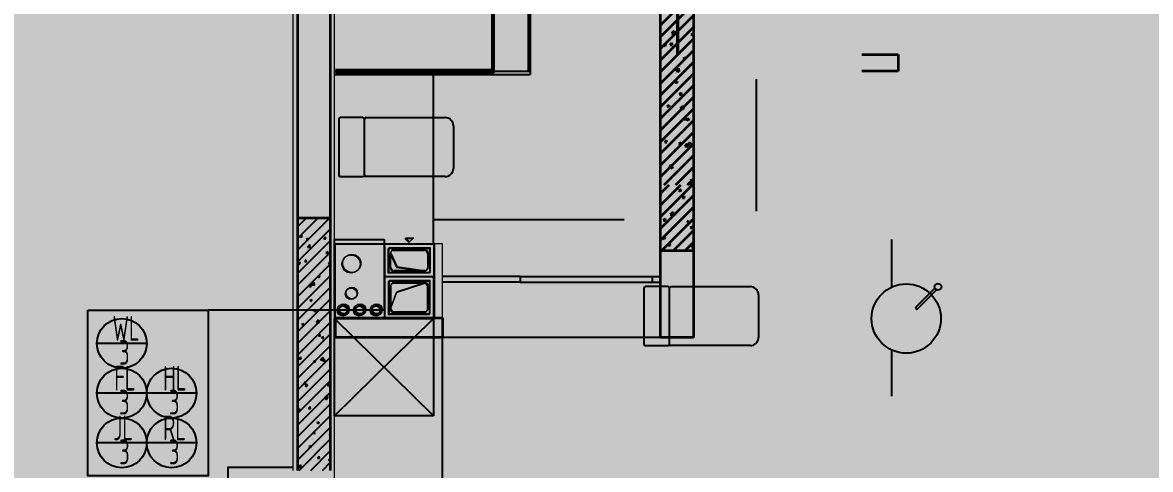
# Model space of a CAD drawing. Header units: inches. Extents: x 143994 to 247866, y 243815 to 272761.
# Drawn here: x 228672 to 235508, y 252212 to 254920 of the extents above; entities that cross this region are included whole.
import ezdxf

# ---------------------------------------------------------------- set-up
doc = ezdxf.new("R2010")
doc.units = ezdxf.units.IN
doc.header["$LTSCALE"] = 1000
doc.header["$MEASUREMENT"] = 0
doc.layers.get('DEFPOINTS').update_dxf_attribs({"color": 62})
for name, color, linetype in [('0-建筑1F', 127, 'Continuous'), ('0-建筑2F', 127, 'Continuous'), ('00污水标注', 130, 'Continuous'), ('00给水标注', 13, 'Continuous'), ('A-ARCHLINE', 1, 'Continuous'), ('A-S-face(建筑粉刷线)', 136, 'Continuous'), ('MISC 杂项', 8, 'Continuous'), ('PUB_HATCH', 8, 'Continuous'), ('WINDOW', 8, 'Continuous'), ('厨卫', 44, 'Continuous')]:
    doc.layers.add(name, color=color, linetype=linetype)
for name, color, linetype, lineweight in [('A-Flr-LVTRY', 8, 'Continuous', 9), ('A-Flr-Opng', 14, 'Continuous', 9), ('A-Wall', 254, 'Continuous', 35), ('W-保温层', 8, 'Continuous', 13)]:
    doc.layers.add(name, color=color, linetype=linetype, lineweight=lineweight)
doc.styles.add('ECADI', font='hzs.shx', dxfattribs={"width": 0.7, "bigfont": 'hztxt.shx'})

# ---------------------------------------------------------------- blocks, each defined once
blk = doc.blocks.new('144')
at = {"layer": 'A-ARCHLINE', "color": 127}
blk.add_line((646316.9, -386895.3), (646316.9, -386595.3), dxfattribs=at)
at = {"layer": 'A-Flr-Opng', "color": 127}
for p, q in [((646466.9, -386565.3), (646441.9, -386540.3)), ((646441.9, -386540.3), (646491.9, -386540.3)), ((646491.9, -386540.3), (646466.9, -386565.3)), ((646016.9, -387025.3), (646016.9, -386575.3)), ((646016.9, -386575.3), (646616.9, -386575.3)), ((646316.9, -386575.3), (646616.9, -386575.3)), ((646316.9, -386775.3), (646316.9, -386575.3)), ((646341.9, -386600.3), (646591.9, -386600.3)), ((646341.9, -386750.3), (646341.9, -386600.3)), ((646353.9, -386718.3), (646353.9, -386632.3)), ((646353.9, -386632.3), (646391.5, -386715.6)), ((646373.9, -386612.3), (646559.9, -386612.3)), ((646579.9, -386632.3), (646579.9, -386718.3)), ((646591.9, -386600.3), (646591.9, -386750.3)), ((646616.9, -386575.3), (646666.9, -386575.3)), ((646616.9, -386575.3), (646616.9, -386775.3)), ((646616.9, -386575.3), (646616.9, -387025.3)), ((646666.9, -387025.3), (646666.9, -386575.3)), ((646616.9, -386775.3), (646316.9, -386775.3)), ((646316.9, -386775.3), (646316.9, -387025.3)), ((646616.9, -386775.3), (646316.9, -386775.3)), ((646591.9, -386750.3), (646341.9, -386750.3)), ((646559.9, -386738.3), (646373.9, -386738.3)), ((646391.5, -386715.6), (646559.9, -386738.3)), ((646616.9, -387025.3), (646616.9, -386775.3)), ((646591.9, -386800.3), (646341.9, -386800.3)), ((646341.9, -386800.3), (646341.9, -387000.3)), ((646353.9, -386832.3), (646353.9, -386968.3)), ((646559.9, -386812.3), (646373.9, -386812.3)), ((646391.5, -386866.6), (646559.9, -386812.3)), ((646579.9, -386968.3), (646579.9, -386832.3)), ((646591.9, -387000.3), (646591.9, -386800.3)), ((646353.9, -386968.3), (646391.5, -386866.6)), ((646616.9, -387025.3), (646016.9, -387025.3)), ((646316.9, -387025.3), (646616.9, -387025.3)), ((646341.9, -387000.3), (646591.9, -387000.3)), ((646373.9, -386988.3), (646559.9, -386988.3))]:
    blk.add_line(p, q, dxfattribs=at)
for centre, radius in [((646116.9, -386695.3), 55), ((646116.9, -386875.3), 35), ((646066.9, -386975.3), 35), ((646066.9, -386975.3), 25), ((646166.9, -386975.3), 35), ((646166.9, -386975.3), 25), ((646266.9, -386975.3), 35), ((646266.9, -386975.3), 25)]:
    blk.add_circle(centre, radius, dxfattribs=at)
for centre, start, end in [((646373.9, -386632.3), 90, 180), ((646559.9, -386632.3), 0, 90), ((646373.9, -386718.3), 180, 270), ((646559.9, -386718.3), 270, 0), ((646373.9, -386832.3), 90, 180), ((646559.9, -386832.3), 0, 90), ((646373.9, -386968.3), 180, 270), ((646559.9, -386968.3), 270, 0)]:
    blk.add_arc(centre, 20, start, end, dxfattribs=at)
at = {"layer": 'A-S-face(建筑粉刷线)', "color": 127}
blk.add_line((645386.9, -387930.3), (645761.9, -387930.3), dxfattribs=at)
blk.add_lwpolyline([(645366.9, -388050.3), (645366.9, -387930.3), (645386.9, -387930.3)], dxfattribs=at)
at = {"layer": 'A-Wall', "color": 127}
for p, q in [((645786.9, -382210.3), (645786.9, -387950.3)), ((645986.9, -387950.3), (645986.9, -382210.3)), ((647986.9, -387145.3), (647986.9, -383850.3)), ((648186.9, -384195.3), (648186.9, -387145.3)), ((645786.9, -386420.3), (645986.9, -386420.3)), ((648186.9, -386620.3), (647986.9, -386620.3)), ((646016.9, -387145.3), (646016.9, -387025.3)), ((646016.9, -387025.3), (646666.9, -387025.3)), ((646666.9, -387025.3), (646666.9, -387145.3)), ((646666.9, -387145.3), (646016.9, -387145.3)), ((648186.9, -387145.3), (647986.9, -387145.3))]:
    blk.add_line(p, q, dxfattribs=at)
at = {"layer": 'A-Wall', "color": 127, "linetype": 'Continuous'}
for p, q in [((647986.9, -385252.6), (648186.9, -385052.6)), ((647986.9, -385323.3), (648186.9, -385123.3)), ((647986.9, -385394), (648186.9, -385194)), ((647986.9, -385464.7), (648186.9, -385264.7)), ((648098.6, -385264.5), (648098.6, -385264.5)), ((648100.8, -385265.4), (648100.8, -385265.4)), ((647986.9, -385535.4), (648186.9, -385335.4)), ((647995.1, -385343.8), (647995.1, -385343.8)), ((647997.6, -385277.3), (647997.6, -385277.3)), ((648014.7, -385299.5), (648014.7, -385299.5)), ((648026, -385278.4), (648026, -385278.4)), ((648055.8, -385301.6), (648071.4, -385285.4)), ((648055.8, -385301.6), (648073.6, -385304.4)), ((648068.2, -385305.2), (648068.2, -385305.2)), ((648073.6, -385304.6), (648071.4, -385285.6)), ((648090.5, -385289.5), (648090.5, -385289.5)), ((648096.2, -385331), (648096.2, -385331)), ((648132.7, -385282.9), (648132.7, -385282.9)), ((648173.1, -385307.5), (648186.9, -385302.2)), ((648173.1, -385307.5), (648183, -385314.2)), ((648174.9, -385309.8), (648174.9, -385309.8)), ((648177.1, -385335.4), (648177.1, -385335.4)), ((648183, -385314.4), (648186.9, -385302.8)), ((647986.9, -385606.2), (648186.9, -385406.2)), ((647992.7, -385410.4), (647992.7, -385410.4)), ((648005, -385372), (648019, -385366.6)), ((648005, -385372), (648015, -385378.7)), ((648015, -385379), (648019, -385366.9)), ((648037.9, -385368.4), (648037.9, -385368.4)), ((648046.8, -385371.3), (648056.4, -385359.9)), ((648046.8, -385371.3), (648058.8, -385372.4)), ((648058.8, -385372.6), (648056.4, -385360.1)), ((648060.5, -385355.4), (648060.5, -385355.4)), ((648093, -385384.5), (648093, -385384.5)), ((648093.7, -385397.6), (648093.7, -385397.6)), ((648164.2, -385351.8), (648164.2, -385351.8)), ((647986.9, -385676.9), (648186.9, -385476.9)), ((647990.3, -385477), (647990.3, -385477)), ((648052.3, -385474.8), (648052.3, -385474.8)), ((648091.3, -385464.2), (648091.3, -385464.2)), ((648111.6, -385430.6), (648111.6, -385430.6)), ((648124.4, -385452.5), (648138.4, -385447.2)), ((648124.4, -385452.5), (648134.4, -385459.3)), ((648134.3, -385459.5), (648138.4, -385447.4)), ((648161.6, -385424.1), (648161.6, -385424.1)), ((648168.9, -385454.7), (648168.9, -385454.7)), ((647986.9, -385747.6), (648186.9, -385547.6)), ((647987.8, -385543.6), (647987.8, -385543.6)), ((647989.4, -385509.1), (647989.4, -385509.1)), ((648054, -385486.7), (648054, -385486.7)), ((648058.9, -385509.5), (648058.9, -385509.5)), ((648074.6, -385521.8), (648084.2, -385510.3)), ((648074.6, -385521.8), (648086.5, -385522.8)), ((648082.3, -385529.6), (648097.9, -385513.3)), ((648082.3, -385529.6), (648100.1, -385532.3)), ((648086.5, -385523), (648084.2, -385510.5)), ((648088.9, -385530.8), (648088.9, -385530.8)), ((648096.2, -385513.6), (648096.2, -385513.6)), ((648100.1, -385532.5), (648097.9, -385513.5)), ((648100.2, -385518.7), (648100.2, -385518.7)), ((648109, -385502.9), (648109, -385502.9)), ((648160.8, -385491.3), (648160.8, -385491.3)), ((648184.8, -385493), (648184.8, -385493)), ((648006.3, -385588.4), (648006.3, -385588.4)), ((648014.2, -385588.4), (648014.2, -385588.4)), ((648056.4, -385581.8), (648056.4, -385581.8)), ((648059.9, -385608.7), (648059.9, -385608.7)), ((648075.7, -385597.6), (648089.7, -385592.2)), ((648075.7, -385597.6), (648085.7, -385604.3)), ((648085.7, -385604.5), (648089.7, -385592.4)), ((648086.4, -385597.4), (648086.4, -385597.4)), ((648121, -385592.9), (648121, -385592.9)), ((648132.1, -385571.8), (648132.1, -385571.8)), ((648176.6, -385588.7), (648176.6, -385588.7)), ((647986.9, -385818.3), (648186.9, -385618.3)), ((648003.8, -385660.7), (648003.8, -385660.7)), ((648079.5, -385650.7), (648079.5, -385650.7)), ((648084, -385663.9), (648084, -385663.9)), ((648102.3, -385672.2), (648111.9, -385660.7)), ((648102.3, -385672.2), (648114.3, -385673.3)), ((648114.3, -385673.5), (648111.9, -385660.9)), ((647986.9, -385889), (648186.9, -385689)), ((648017.4, -385717.5), (648017.4, -385717.5)), ((648026.9, -385729.6), (648026.9, -385729.6)), ((648027.1, -385742.6), (648041.1, -385737.2)), ((648027.1, -385742.6), (648037, -385749.3)), ((648037, -385749.5), (648041.1, -385737.5)), ((648051.7, -385728), (648051.7, -385728)), ((648081.6, -385730.5), (648081.6, -385730.5)), ((648082, -385695.1), (648082, -385695.1)), ((648108.9, -385757.5), (648124.4, -385741.3)), ((648124.2, -385722), (648124.2, -385722)), ((648126.6, -385760.4), (648124.4, -385741.4)), ((648153.2, -385713), (648153.2, -385713)), ((648168.3, -385708), (648168.3, -385708)), ((648185.4, -385715.5), (648185.4, -385715.5)), ((647986.9, -385959.7), (648186.9, -385759.7)), ((647986.9, -385809.7), (647996.2, -385798.6)), ((647986.9, -385810.1), (647998.6, -385811.2)), ((647998.6, -385811.4), (647996.2, -385798.8)), ((648042.2, -385796.8), (648042.2, -385796.8)), ((648079.1, -385797.1), (648079.1, -385797.1)), ((648099.6, -385771.9), (648099.6, -385771.9)), ((648100.6, -385791.9), (648100.6, -385791.9)), ((648108.9, -385757.5), (648126.6, -385760.3)), ((648130.1, -385822.7), (648139.7, -385811.2)), ((648142, -385823.9), (648139.7, -385811.4)), ((648146.5, -385823.1), (648160.5, -385817.8)), ((648149, -385801.3), (648149, -385801.3)), ((648150.7, -385785.3), (648150.7, -385785.3)), ((648156.4, -385830.1), (648160.5, -385818)), ((648183, -385782.1), (648183, -385782.1)), ((647986.9, -386030.4), (648186.9, -385830.4)), ((647986.9, -385884.4), (647992.4, -385882.3)), ((647988.4, -385894.6), (647992.4, -385882.5)), ((648048, -385870.7), (648048, -385870.7)), ((648059.3, -385861.9), (648059.3, -385861.9)), ((648076.7, -385863.7), (648076.7, -385863.7)), ((648098.1, -385864.2), (648098.1, -385864.2)), ((648130.1, -385822.7), (648142, -385823.7)), ((648146.5, -385823.1), (648156.4, -385829.8)), ((648173.8, -385854.2), (648173.8, -385854.2)), ((648176, -385841.9), (648176, -385841.9)), ((648180.6, -385848.7), (648180.6, -385848.7)), ((647986.9, -385893.4), (647988.4, -385894.3)), ((647986.9, -386101.1), (648186.9, -385901.1)), ((647995.4, -385949.6), (647995.4, -385949.6)), ((648003.3, -385899), (648003.3, -385899)), ((648014.4, -385960.5), (648024, -385949.1)), ((648026.3, -385961.8), (648024, -385949.3)), ((648045.4, -385943), (648045.4, -385943)), ((648045.5, -385925.8), (648045.5, -385925.8)), ((648074.3, -385930.3), (648074.3, -385930.3)), ((648110.1, -385903.5), (648110.1, -385903.5)), ((648121.2, -385933.1), (648121.2, -385933.1)), ((648152.2, -385930.4), (648152.2, -385930.4)), ((648178.1, -385915.3), (648178.1, -385915.3)), ((647986.9, -386171.8), (648186.9, -385971.8)), ((647992.8, -386021.9), (647992.8, -386021.9)), ((648014.4, -385960.5), (648026.3, -385961.6)), ((648051.1, -385981.3), (648051.1, -385981.3)), ((648068.6, -386011.9), (648068.6, -386011.9)), ((648070.3, -386005.2), (648070.3, -386005.2)), ((648071.8, -385996.8), (648071.8, -385996.8)), ((648097.8, -385968.2), (648111.8, -385962.8)), ((648097.8, -385968.2), (648107.7, -385974.9)), ((648099, -386025.2), (648099, -386025.2)), ((648107.7, -385975.1), (648111.8, -385963)), ((648135.4, -385985.4), (648151, -385969.2)), ((648135.4, -385985.4), (648153.2, -385988.2)), ((648153.2, -385988.4), (648150.9, -385969.4)), ((648157.8, -385973.1), (648167.4, -385961.6)), ((648157.8, -385973.1), (648169.8, -385974.1)), ((648169.8, -385974.4), (648167.4, -385961.8)), ((648167.7, -385961.3), (648167.7, -385961.3)), ((648175.7, -385981.8), (648175.7, -385981.8)), ((648177, -386009.7), (648177, -386009.7)), ((648009.2, -386220.3), (648186.9, -386042.6)), ((648016, -386090.8), (648016, -386090.8)), ((648069.4, -386063.4), (648069.4, -386063.4)), ((648142.3, -386074.2), (648142.3, -386074.2)), ((648173.3, -386048.4), (648173.3, -386048.4)), ((648175.4, -386095.2), (648175.4, -386095.2)), ((648031.3, -386107.4), (648031.3, -386107.4)), ((648042.1, -386111), (648051.7, -386099.5)), ((648042.1, -386111), (648054.1, -386112)), ((648049.1, -386113.2), (648063.1, -386107.8)), ((648049.1, -386113.2), (648059.1, -386119.9)), ((648054.1, -386112.3), (648051.7, -386099.7)), ((648058.7, -386115.2), (648058.7, -386115.2)), ((648059.1, -386120.1), (648063.1, -386108)), ((648067, -386130), (648067, -386130)), ((648073.5, -386134.2), (648073.5, -386134.2)), ((648079.9, -386220.3), (648186.9, -386113.3)), ((648089.7, -386153.1), (648089.7, -386153.1)), ((648138.1, -386111.9), (648138.1, -386111.9)), ((648139.7, -386146.5), (648139.7, -386146.5)), ((648170.8, -386115), (648170.8, -386115)), ((648180.3, -386138.7), (648180.3, -386138.7)), ((648185.6, -386123.5), (648186.9, -386121.9)), ((648185.6, -386123.5), (648186.9, -386123.7)), ((647986.9, -386272.5), (648039.1, -386220.3)), ((647986.9, -386343.2), (648109.9, -386220.3)), ((647986.9, -386413.9), (648180.6, -386220.3)), ((647987.4, -386222.3), (647987.4, -386222.3)), ((647991.5, -386209), (647991.5, -386209)), ((648064.5, -386196.6), (648064.5, -386196.6)), ((648098.3, -386213.5), (648098.3, -386213.5)), ((648150.6, -386220.3), (648186.9, -386184)), ((648161.9, -386213.4), (648177.5, -386197.1)), ((648161.9, -386213.4), (648179.7, -386216.1)), ((648162.9, -386215.4), (648162.9, -386215.4)), ((648167.1, -386214.5), (648167.1, -386214.5)), ((648168.4, -386181.6), (648168.4, -386181.6)), ((648168.5, -386193.7), (648182.5, -386188.3)), ((648168.5, -386193.7), (648178.5, -386200.4)), ((648179.7, -386216.3), (648177.5, -386197.3)), ((648178.5, -386200.6), (648182.5, -386188.6)), ((647986.9, -386274.6), (647987.4, -386274)), ((647986.9, -386484.6), (648186.9, -386284.6)), ((647986.9, -386286.3), (647989.7, -386286.6)), ((647989.8, -386286.8), (647987.5, -386274.3)), ((648024.2, -386255.5), (648024.2, -386255.5)), ((648031.1, -386256.7), (648031.1, -386256.7)), ((648088.9, -386273.9), (648088.9, -386273.9)), ((648094.5, -386260.2), (648094.5, -386260.2)), ((648099, -386253), (648113, -386247.6)), ((648099, -386253), (648108.9, -386259.7)), ((648109, -386259.9), (648113.1, -386247.8)), ((648121.2, -386298.1), (648130.9, -386286.6)), ((648121.2, -386298.1), (648133.2, -386299.1)), ((648130.9, -386260), (648130.9, -386260)), ((648133.3, -386299.3), (648131, -386286.8)), ((648157.4, -386240.1), (648157.4, -386240.1)), ((647986.9, -386555.3), (648186.9, -386355.3)), ((648054.3, -386350.2), (648054.3, -386350.2)), ((648086.4, -386340.5), (648086.4, -386340.5)), ((648092, -386362.2), (648092, -386362.2)), ((648104.8, -386319), (648104.8, -386319)), ((648154.9, -386312.4), (648154.9, -386312.4)), ((648170.9, -386330.2), (648170.9, -386330.2)), ((647992.7, -386620.3), (648186.9, -386426.1)), ((648005.5, -386436), (648015.2, -386424.5)), ((648005.5, -386436), (648017.5, -386437)), ((648017.6, -386437.2), (648015.2, -386424.7)), ((648027.4, -386384.5), (648027.4, -386384.5)), ((648047.6, -386400), (648063.2, -386383.8)), ((648047.6, -386400), (648065.4, -386402.7)), ((648050.3, -386398), (648064.3, -386392.6)), ((648050.3, -386398), (648060.3, -386404.7)), ((648052.2, -386397.8), (648052.2, -386397.8)), ((648060.4, -386404.9), (648064.4, -386392.8)), ((648065.5, -386402.9), (648063.3, -386383.9)), ((648084, -386407), (648084, -386407)), ((648102.3, -386391.2), (648102.3, -386391.2)), ((648134.2, -386389.1), (648134.2, -386389.1)), ((648149, -386448.5), (648158.6, -386437)), ((648161, -386449.8), (648158.7, -386437.3)), ((648178, -386381.3), (648178, -386381.3)), ((648186.7, -386393), (648186.7, -386393)), ((647999.6, -386476.7), (647999.6, -386476.7)), ((648046, -386469.6), (648046, -386469.6)), ((648049.6, -386470.1), (648049.6, -386470.1)), ((648052.2, -386463.9), (648052.2, -386463.9)), ((648063.4, -386620.3), (648186.9, -386496.8)), ((648081.6, -386473.6), (648081.6, -386473.6)), ((648125.4, -386460.2), (648125.4, -386460.2)), ((648149, -386448.5), (648160.9, -386449.6)), ((648159, -386468.4), (648159, -386468.4)), ((648162.7, -386449.6), (648162.7, -386449.6)), ((648169.7, -386478.5), (648183.7, -386473.1)), ((648169.7, -386478.5), (648179.7, -386485.2)), ((648179.7, -386485.4), (648183.8, -386473.4)), ((648184.3, -386459.5), (648184.3, -386459.5)), ((647997, -386549), (647997, -386549)), ((648001.7, -386543), (648015.7, -386537.6)), ((648001.7, -386543), (648011.6, -386549.7)), ((648011.7, -386549.9), (648015.7, -386537.9)), ((648013.3, -386566.1), (648013.3, -386566.1)), ((648072.8, -386539), (648072.8, -386539)), ((648079.1, -386540.2), (648079.1, -386540.2)), ((648093.9, -386513.5), (648093.9, -386513.5)), ((648120, -386570.6), (648120, -386570.6)), ((648134.1, -386620.3), (648186.9, -386567.5)), ((648181.8, -386526.1), (648181.8, -386526.1)), ((648020.2, -386617.9), (648020.2, -386617.9)), ((648033.3, -386586.4), (648042.9, -386574.9)), ((648033.3, -386586.4), (648045.2, -386587.5)), ((648045.3, -386587.7), (648043, -386575.1)), ((648053.7, -386603.5), (648053.7, -386603.5)), ((648055.4, -386592.9), (648055.4, -386592.9)), ((648076.7, -386606.8), (648076.7, -386606.8)), ((648081.5, -386620.3), (648089.7, -386611.7)), ((648090.8, -386620.3), (648089.8, -386611.9)), ((648129.5, -386620.3), (648135.1, -386618.2)), ((648134.5, -386620.3), (648135.1, -386618.4)), ((648146.5, -386601.3), (648146.5, -386601.3)), ((648162.2, -386597.4), (648162.2, -386597.4)), ((648170.3, -386583.5), (648170.3, -386583.5)), ((648176.7, -386599), (648186.4, -386587.5)), ((648176.7, -386599), (648186.9, -386599.9)), ((648179.4, -386592.7), (648179.4, -386592.7)), ((648186.9, -386590.2), (648186.5, -386587.7))]:
    blk.add_line(p, q, dxfattribs=at)
at = {"layer": 'MISC 杂项', "color": 127}
blk.add_line((647986.9, -387145.3), (646666.9, -387145.3), dxfattribs=at)
at = {"layer": 'PUB_HATCH', "color": 127, "linetype": 'Continuous'}
for p, q in [((645786.9, -386475.3), (645841.9, -386420.3)), ((645786.9, -386546), (645912.6, -386420.3)), ((645786.9, -386616.7), (645983.3, -386420.3)), ((645795.6, -386421.1), (645795.6, -386421.1)), ((645927.2, -386426.7), (645927.2, -386426.7)), ((645786.9, -386687.4), (645986.9, -386487.4)), ((645818.8, -386490), (645818.8, -386490)), ((645823.3, -386441.7), (645823.3, -386441.7)), ((645873.8, -386496.6), (645873.8, -386496.6)), ((645879.1, -386496.7), (645879.1, -386496.7)), ((645924.7, -386493.3), (645924.7, -386493.3)), ((645945.1, -386473.4), (645945.1, -386473.4)), ((645980.6, -386501.1), (645980.6, -386501.1)), ((645786.9, -386758.1), (645986.9, -386558.1)), ((645803, -386534.2), (645812.7, -386522.7)), ((645803, -386534.2), (645815, -386535.3)), ((645809.2, -386518.9), (645809.2, -386518.9)), ((645810.4, -386560.7), (645810.4, -386560.7)), ((645814.7, -386535.8), (645812.4, -386523.2)), ((645820.9, -386508.3), (645820.9, -386508.3)), ((645839.2, -386549.1), (645853.2, -386543.7)), ((645839.2, -386549.1), (645849.2, -386555.8)), ((645848.9, -386556.3), (645852.9, -386544.2)), ((645892.4, -386552.3), (645892.4, -386552.3)), ((645916, -386523.5), (645916, -386523.5)), ((645922.3, -386559.9), (645922.3, -386559.9)), ((645927, -386540.6), (645927, -386540.6)), ((645942.5, -386545.7), (645942.5, -386545.7)), ((645946.5, -386546.8), (645956.1, -386535.3)), ((645946.5, -386546.8), (645958.4, -386547.8)), ((645958.2, -386548.3), (645955.8, -386535.8)), ((645786.9, -386828.8), (645986.9, -386628.8)), ((645816, -386641.5), (645816, -386641.5)), ((645818.4, -386574.9), (645818.4, -386574.9)), ((645834, -386598.3), (645834, -386598.3)), ((645839.8, -386631.1), (645839.8, -386631.1)), ((645847, -386597.3), (645862.5, -386581)), ((645847, -386597.3), (645864.7, -386600)), ((645864.4, -386600.4), (645862.2, -386581.4)), ((645886.8, -386630.7), (645886.8, -386630.7)), ((645889.9, -386624.5), (645889.9, -386624.5)), ((645919.9, -386626.5), (645919.9, -386626.5)), ((645940.8, -386602.8), (645940.8, -386602.8)), ((645958.6, -386629.6), (645972.6, -386624.2)), ((645958.6, -386629.6), (645968.5, -386636.3)), ((645965.6, -386614.6), (645965.6, -386614.6)), ((645968.2, -386636.8), (645972.3, -386624.7)), ((645786.9, -386899.5), (645986.9, -386699.5)), ((645787.2, -386710), (645787.2, -386710)), ((645790.5, -386694.1), (645804.6, -386688.7)), ((645790.5, -386694.1), (645800.5, -386700.8)), ((645795.1, -386700.5), (645795.1, -386700.5)), ((645800.2, -386701.3), (645804.3, -386689.2)), ((645813.6, -386708.1), (645813.6, -386708.1)), ((645830.8, -386684.6), (645840.4, -386673.2)), ((645830.8, -386684.6), (645842.7, -386685.7)), ((645837.3, -386703.4), (645837.3, -386703.4)), ((645842.4, -386686.2), (645840.1, -386673.7)), ((645901.9, -386705), (645901.9, -386705)), ((645913, -386693.5), (645913, -386693.5)), ((645917.5, -386693.1), (645917.5, -386693.1)), ((645974.2, -386697.2), (645983.9, -386685.7)), ((645974.2, -386697.2), (645986.2, -386698.2)), ((645985.9, -386698.7), (645983.6, -386686.2)), ((645786.9, -386970.2), (645986.9, -386770.2)), ((645811.1, -386774.6), (645811.1, -386774.6)), ((645837.3, -386727.3), (645837.3, -386727.3)), ((645860.4, -386772.3), (645860.4, -386772.3)), ((645878.5, -386750), (645878.5, -386750)), ((645909.9, -386774.6), (645923.9, -386769.2)), ((645909.9, -386774.6), (645919.9, -386781.3)), ((645915, -386759.6), (645915, -386759.6)), ((645919.6, -386781.8), (645923.6, -386769.7)), ((645944, -386731.8), (645944, -386731.8)), ((645986.7, -386755.7), (645986.7, -386755.7)), ((645786.9, -387040.9), (645986.9, -386840.9)), ((645808.7, -386841.2), (645808.7, -386841.2)), ((645809.8, -386813.9), (645809.8, -386813.9)), ((645858.5, -386835.1), (645868.2, -386823.6)), ((645858.5, -386835.1), (645870.5, -386836.1)), ((645862.1, -386806.6), (645862.1, -386806.6)), ((645870.2, -386836.6), (645867.9, -386824.1)), ((645873.5, -386825.2), (645889.1, -386809)), ((645873.5, -386825.2), (645891.3, -386828)), ((645891, -386828.3), (645888.7, -386809.3)), ((645912.6, -386826.2), (645912.6, -386826.2)), ((645926.4, -386793.9), (645926.4, -386793.9)), ((645934.1, -386834.6), (645934.1, -386834.6)), ((645968.8, -386811.1), (645968.8, -386811.1)), ((645984.2, -386828), (645984.2, -386828)), ((645786.9, -387111.6), (645986.9, -386911.6)), ((645806.3, -386907.8), (645806.3, -386907.8)), ((645807.8, -386851.2), (645807.8, -386851.2)), ((645823.1, -386908.8), (645823.1, -386908.8)), ((645861.3, -386919.6), (645875.3, -386914.3)), ((645870.9, -386926.9), (645875, -386914.8)), ((645881.5, -386913.5), (645881.5, -386913.5)), ((645886.2, -386883.9), (645886.2, -386883.9)), ((645910.2, -386892.8), (645910.2, -386892.8)), ((645929.9, -386913.3), (645929.9, -386913.3)), ((645931.6, -386906.9), (645931.6, -386906.9)), ((645786.9, -387182.4), (645986.9, -386982.4)), ((645803.8, -386974.4), (645803.8, -386974.4)), ((645861.3, -386919.6), (645871.2, -386926.4)), ((645865.3, -386935.7), (645865.3, -386935.7)), ((645886.3, -386985.5), (645895.9, -386974)), ((645897.9, -386987.1), (645895.6, -386974.5)), ((645907.7, -386959.4), (645907.7, -386959.4)), ((645954.7, -386975.8), (645954.7, -386975.8)), ((645972.1, -386940.2), (645972.1, -386940.2)), ((645801.4, -387040.9), (645801.4, -387040.9)), ((645828.9, -386992.4), (645828.9, -386992.4)), ((645877.9, -387003.3), (645877.9, -387003.3)), ((645879, -386985.8), (645879, -386985.8)), ((645886.3, -386985.5), (645898.2, -386986.6)), ((645890.1, -387015), (645890.1, -387015)), ((645900, -387053.1), (645915.6, -387036.9)), ((645905.3, -387026), (645905.3, -387026)), ((645917.5, -387056.2), (645915.3, -387037.3)), ((645925.8, -387047.2), (645925.8, -387047.2)), ((645980.6, -387000.2), (645986.9, -386997.8)), ((645980.6, -387000.2), (645986.9, -387004.4)), ((645786.9, -387253.1), (645986.9, -387053.1)), ((645799, -387107.5), (645799, -387107.5)), ((645809.2, -387067.2), (645809.2, -387067.2)), ((645812.6, -387064.7), (645826.6, -387059.3)), ((645812.6, -387064.7), (645822.6, -387071.4)), ((645822.3, -387071.9), (645826.3, -387059.8)), ((645826.3, -387064.6), (645826.3, -387064.6)), ((645851.2, -387117.2), (645851.2, -387117.2)), ((645900, -387053.1), (645917.8, -387055.9)), ((645902.1, -387054.7), (645902.1, -387054.7)), ((645902.9, -387092.5), (645902.9, -387092.5)), ((645975.8, -387116.9), (645975.8, -387116.9)), ((645786.9, -387323.8), (645986.9, -387123.8)), ((645796.6, -387174.1), (645796.6, -387174.1)), ((645849.5, -387133.6), (645849.5, -387133.6)), ((645885.6, -387137.2), (645885.6, -387137.2)), ((645893.3, -387144.1), (645893.3, -387144.1)), ((645900.4, -387159.1), (645900.4, -387159.1)), ((645914, -387136), (645923.7, -387124.5)), ((645914, -387136), (645926, -387137)), ((645925.7, -387137.5), (645923.4, -387125)), ((645932, -387145.2), (645946, -387139.8)), ((645932, -387145.2), (645941.9, -387151.9)), ((645941.6, -387152.4), (645945.7, -387140.3)), ((645957.9, -387121.7), (645957.9, -387121.7)), ((645973.2, -387189.2), (645973.2, -387189.2)), ((645786.9, -387394.5), (645986.9, -387194.5)), ((645794.1, -387240.7), (645794.1, -387240.7)), ((645796.9, -387212.4), (645796.9, -387212.4)), ((645811.4, -387218.9), (645811.4, -387218.9)), ((645877.3, -387256.5), (645877.3, -387256.5)), ((645898, -387225.7), (645898, -387225.7)), ((645918.1, -387223.4), (645918.1, -387223.4)), ((645923.2, -387195.8), (645923.2, -387195.8)), ((645786.9, -387465.2), (645986.9, -387265.2)), ((645791.7, -387307.3), (645791.7, -387307.3)), ((645798.3, -387273.9), (645808, -387262.4)), ((645798.3, -387273.9), (645810.3, -387274.9)), ((645810, -387275.4), (645807.7, -387262.9)), ((645808.6, -387320.4), (645808.6, -387320.4)), ((645870.6, -387274.7), (645870.6, -387274.7)), ((645879.2, -387325.6), (645879.2, -387325.6)), ((645883.3, -387290.2), (645897.3, -387284.9)), ((645883.3, -387290.2), (645893.3, -387296.9)), ((645893, -387297.4), (645897, -387285.4)), ((645895.6, -387292.3), (645895.6, -387292.3)), ((645920.6, -387268.1), (645920.6, -387268.1)), ((645925.2, -387300.4), (645925.2, -387300.4)), ((645926.5, -387281.1), (645942.1, -387264.8)), ((645926.5, -387281.1), (645944.3, -387283.8)), ((645944, -387284.2), (645941.8, -387265.2)), ((645941.8, -387286.4), (645951.4, -387274.9)), ((645941.8, -387286.4), (645953.7, -387287.4)), ((645953.4, -387287.9), (645951.1, -387275.4)), ((645786.9, -387535.9), (645986.9, -387335.9)), ((645789.3, -387373.8), (645789.3, -387373.8)), ((645814.6, -387347.9), (645814.6, -387347.9)), ((645817.9, -387353.6), (645817.9, -387353.6)), ((645868, -387347), (645868, -387347)), ((645885, -387390.4), (645885, -387390.4)), ((645893.1, -387358.8), (645893.1, -387358.8)), ((645921.4, -387352.4), (645921.4, -387352.4)), ((645943.8, -387337), (645943.8, -387337)), ((645985.9, -387330.1), (645985.9, -387330.1)), ((645786.9, -387606.6), (645986.9, -387406.6)), ((645815.4, -387425.9), (645815.4, -387425.9)), ((645826.1, -387424.3), (645835.7, -387412.8)), ((645826.1, -387424.3), (645838, -387425.3)), ((645834.7, -387435.3), (645848.7, -387429.9)), ((645834.7, -387435.3), (645844.6, -387442)), ((645837.7, -387425.8), (645835.4, -387413.3)), ((645839.4, -387427.2), (645839.4, -387427.2)), ((645844.3, -387442.5), (645848.4, -387430.4)), ((645890.7, -387425.4), (645890.7, -387425.4)), ((645891.1, -387415.9), (645891.1, -387415.9)), ((645946.2, -387431.7), (645946.2, -387431.7)), ((645969.5, -387436.8), (645979.2, -387425.4)), ((645969.5, -387436.8), (645981.5, -387437.9)), ((645981.2, -387438.4), (645978.9, -387425.9)), ((645786.9, -387677.3), (645986.9, -387477.3)), ((645800.4, -387529.4), (645800.4, -387529.4)), ((645838.5, -387494.8), (645838.5, -387494.8)), ((645876.7, -387509.8), (645876.7, -387509.8)), ((645888.3, -387492), (645888.3, -387492)), ((645953, -387509), (645968.6, -387492.7)), ((645953, -387509), (645970.8, -387511.7)), ((645954, -387515.8), (645968, -387510.4)), ((645954, -387515.8), (645964, -387522.5)), ((645963.7, -387523), (645967.7, -387510.9)), ((645964.8, -387478.1), (645964.8, -387478.1)), ((645970.5, -387512.1), (645968.3, -387493.1)), ((645786.9, -387748), (645986.9, -387548)), ((645786.9, -387579.9), (645800, -387574.9)), ((645786.9, -387580.9), (645795.9, -387587)), ((645795.6, -387587.5), (645799.7, -387575.4)), ((645808, -387573.7), (645808, -387573.7)), ((645842.6, -387556.3), (645842.6, -387556.3)), ((645853.8, -387574.7), (645863.5, -387563.2)), ((645853.8, -387574.7), (645865.8, -387575.8)), ((645865.5, -387576.3), (645863.2, -387563.7)), ((645885.8, -387558.6), (645885.8, -387558.6)), ((645907.2, -387533.9), (645907.2, -387533.9)), ((645912.2, -387557), (645912.2, -387557)), ((645924.7, -387553.7), (645924.7, -387553.7)), ((645949.4, -387560.8), (645949.4, -387560.8)), ((645962.3, -387550.4), (645962.3, -387550.4)), ((645786.9, -387818.8), (645986.9, -387618.8)), ((645859.6, -387635.9), (645859.6, -387635.9)), ((645867.4, -387635.6), (645867.4, -387635.6)), ((645883.4, -387625.2), (645883.4, -387625.2)), ((645884.4, -387643.7), (645884.4, -387643.7)), ((645905.4, -387660.8), (645919.4, -387655.4)), ((645905.4, -387660.8), (645915.3, -387667.5)), ((645909.7, -387629.3), (645909.7, -387629.3)), ((645915, -387668), (645919.1, -387655.9)), ((645974.2, -387640.1), (645974.2, -387640.1)), ((645985.4, -387619.3), (645985.4, -387619.3)), ((645986.1, -387611.1), (645986.1, -387611.1)), ((645786.9, -387889.5), (645986.9, -387689.5)), ((645807, -387714.8), (645807, -387714.8)), ((645857.1, -387708.2), (645857.1, -387708.2)), ((645881, -387691.7), (645881, -387691.7)), ((645881.6, -387725.2), (645891.2, -387713.7)), ((645881.6, -387725.2), (645893.5, -387726.2)), ((645893.2, -387726.7), (645890.9, -387714.2)), ((645932.8, -387698.2), (645932.8, -387698.2)), ((645979.5, -387736.9), (645986.9, -387729.2)), ((645983.7, -387677.7), (645983.7, -387677.7)), ((645796.8, -387950.3), (645986.9, -387760.2)), ((645804.5, -387787.1), (645804.5, -387787.1)), ((645828.5, -387737.8), (645828.5, -387737.8)), ((645856.7, -387805.8), (645870.7, -387800.5)), ((645866.4, -387813.1), (645870.4, -387801)), ((645870.6, -387764.7), (645870.6, -387764.7)), ((645876.1, -387763), (645876.1, -387763)), ((645878.5, -387758.3), (645878.5, -387758.3)), ((645880.2, -387777.1), (645880.2, -387777.1)), ((645935.2, -387742.3), (645935.2, -387742.3)), ((645977.4, -387769.2), (645977.4, -387769.2)), ((645979.5, -387736.9), (645986.9, -387738.1)), ((645981.2, -387744.2), (645981.2, -387744.2)), ((645788.7, -387839.5), (645788.7, -387839.5)), ((645807.4, -387827), (645807.4, -387827)), ((645827.6, -387856), (645827.6, -387856)), ((645856.7, -387805.8), (645866.7, -387812.6)), ((645867.5, -387950.3), (645986.9, -387830.9)), ((645876.1, -387824.9), (645876.1, -387824.9)), ((645895.4, -387844), (645895.4, -387844)), ((645909.3, -387875.6), (645919, -387864.1)), ((645921, -387877.2), (645918.7, -387864.6)), ((645924.1, -387806.9), (645924.1, -387806.9)), ((645953.9, -387839.4), (645953.9, -387839.4)), ((645978.8, -387810.8), (645978.8, -387810.8)), ((645792.6, -387931.7), (645808.2, -387915.5)), ((645792.6, -387931.7), (645810.4, -387934.5)), ((645810.1, -387934.9), (645807.9, -387915.9)), ((645873.7, -387891.5), (645873.7, -387891.5)), ((645883.8, -387897), (645883.8, -387897)), ((645901.3, -387918.2), (645901.3, -387918.2)), ((645909.3, -387875.6), (645921.3, -387876.7)), ((645938.2, -387950.3), (645986.9, -387901.6)), ((645951.4, -387911.7), (645951.4, -387911.7)), ((645976.1, -387886.4), (645986.9, -387882.2)), ((645976.1, -387886.4), (645986, -387893.1)), ((645976.4, -387877.4), (645976.4, -387877.4)), ((645985.7, -387893.6), (645986.9, -387890.1)), ((645973.9, -387944), (645973.9, -387944))]:
    blk.add_line(p, q, dxfattribs=at)
at = {"layer": 'W-保温层', "color": 127}
for p, q in [((645761.9, -387950.3), (645761.9, -376410.3)), ((646011.9, -390150.3), (646011.9, -382210.3))]:
    blk.add_line(p, q, dxfattribs=at)
at = {"layer": 'WINDOW', "color": 127, "ltscale": 20}
for p, q in [((647136.9, -386775.2), (646666.9, -386775.2)), ((647136.9, -386775.2), (647136.9, -386810.2)), ((647136.9, -386775.3), (647986.9, -386775.3)), ((647936.9, -386775.3), (647936.9, -386810.2)), ((647136.9, -386810.2), (646666.9, -386810.2)), ((647136.9, -386810.2), (647986.9, -386810.2))]:
    blk.add_line(p, q, dxfattribs=at)
at = {"layer": '厨卫', "color": 127}
for p, q in [((646966.9, -385521.3), (646966.9, -384325.3)), ((646976.9, -384325.3), (646976.9, -385521.3)), ((646016.9, -385521.3), (646976.9, -385521.3)), ((646016.9, -385541.3), (646976.9, -385541.3)), ((646976.9, -385521.3), (646966.9, -385521.3)), ((646976.9, -385521.3), (646976.9, -385541.3)), ((646036.9, -385822.3), (646036.9, -386160.3)), ((646182.9, -385812.3), (646046.9, -385812.3)), ((646192.9, -386160.3), (646192.9, -385822.3)), ((646192.9, -386160.3), (646192.9, -385822.3)), ((646202.9, -385812.3), (646681.9, -385812.3)), ((646731.9, -385862.3), (646731.9, -386120.3)), ((646046.9, -386170.3), (646182.9, -386170.3)), ((646681.9, -386170.3), (646202.9, -386170.3)), ((646666.9, -390150.3), (646666.9, -387145.3))]:
    blk.add_line(p, q, dxfattribs=at)
for centre, radius, start, end in [((646046.9, -385822.3), 10, 90, 180), ((646182.9, -385822.3), 10, 360, 90), ((646202.9, -385822.3), 10, 90, 180), ((646681.9, -385862.3), 50, 360, 90), ((646046.9, -386160.3), 10, 180, 270), ((646182.9, -386160.3), 10, 270, 360), ((646202.9, -386160.3), 10, 180, 270), ((646681.9, -386120.3), 50, 270, 360)]:
    blk.add_arc(centre, radius, start, end, dxfattribs=at)
blk = doc.blocks.new('1442323')
at = {"layer": 'A-Flr-LVTRY', "color": 127}
blk.add_line((688361.9, -386989.3), (688361.9, -386669.3), dxfattribs=at)
at = {"layer": 'A-Flr-Opng', "color": 127}
for p, q in [((688511.9, -386659.3), (688486.9, -386634.3)), ((688486.9, -386634.3), (688536.9, -386634.3)), ((688536.9, -386634.3), (688511.9, -386659.3)), ((688061.9, -387119.3), (688061.9, -386669.3)), ((688061.9, -386669.3), (688361.9, -386669.3)), ((688361.9, -386669.3), (688361.9, -387119.3)), ((688361.9, -386669.3), (688661.9, -386669.3)), ((688361.9, -386869.3), (688361.9, -386669.3)), ((688386.9, -386694.3), (688636.9, -386694.3)), ((688386.9, -386844.3), (688386.9, -386694.3)), ((688418.9, -386706.3), (688604.9, -386706.3)), ((688636.9, -386694.3), (688636.9, -386844.3)), ((688661.9, -386669.3), (688661.9, -386869.3)), ((688398.9, -386812.3), (688398.9, -386726.3)), ((688398.9, -386726.3), (688436.5, -386809.6)), ((688624.9, -386726.3), (688624.9, -386812.3)), ((688636.9, -386844.3), (688386.9, -386844.3)), ((688604.9, -386832.3), (688418.9, -386832.3)), ((688436.5, -386809.6), (688604.9, -386832.3)), ((688661.9, -386869.3), (688361.9, -386869.3)), ((688361.9, -386869.3), (688361.9, -387119.3)), ((688661.9, -386869.3), (688361.9, -386869.3)), ((688636.9, -386894.3), (688386.9, -386894.3)), ((688386.9, -386894.3), (688386.9, -387094.3)), ((688604.9, -386906.3), (688418.9, -386906.3)), ((688436.5, -386960.7), (688604.9, -386906.3)), ((688636.9, -387094.3), (688636.9, -386894.3)), ((688661.9, -387119.3), (688661.9, -386869.3)), ((688398.9, -386926.3), (688398.9, -387062.3)), ((688398.9, -387062.3), (688436.5, -386960.7)), ((688624.9, -387062.3), (688624.9, -386926.3)), ((688661.9, -387119.3), (688061.9, -387119.3)), ((688361.9, -387119.3), (688061.9, -387119.3)), ((688361.9, -387119.3), (688661.9, -387119.3)), ((688386.9, -387094.3), (688636.9, -387094.3)), ((688418.9, -387082.3), (688604.9, -387082.3))]:
    blk.add_line(p, q, dxfattribs=at)
for centre, radius in [((688161.9, -386789.3), 55), ((688161.9, -386969.3), 35), ((688111.9, -387069.3), 35), ((688111.9, -387069.3), 25), ((688211.9, -387069.3), 35), ((688211.9, -387069.3), 25), ((688311.9, -387069.3), 35), ((688311.9, -387069.3), 25)]:
    blk.add_circle(centre, radius, dxfattribs=at)
for centre, start, end in [((688418.9, -386726.3), 90, 180), ((688604.9, -386726.3), 0, 90), ((688418.9, -386812.3), 180, 270), ((688604.9, -386812.3), 270, 0), ((688418.9, -386926.3), 90, 180), ((688604.9, -386926.3), 0, 90), ((688418.9, -387062.3), 180, 270), ((688604.9, -387062.3), 270, 0)]:
    blk.add_arc(centre, 20, start, end, dxfattribs=at)
at = {"layer": 'A-S-face(建筑粉刷线)', "color": 127}
blk.add_line((687436.9, -388019.3), (687811.9, -388019.3), dxfattribs=at)
blk.add_lwpolyline([(687416.9, -388139.3), (687416.9, -388019.3), (687436.9, -388019.3)], dxfattribs=at)
at = {"layer": 'A-Wall', "color": 127}
for p, q in [((687836.9, -384249.3), (687836.9, -388039.3)), ((688036.9, -388039.3), (688036.9, -384249.3)), ((691256.9, -385519.3), (691476.9, -385519.3)), ((691476.9, -385519.3), (691476.9, -385619.3)), ((691476.9, -385619.3), (691256.9, -385619.3)), ((687836.9, -386509.3), (688036.9, -386509.3))]:
    blk.add_line(p, q, dxfattribs=at)
at = {"layer": 'MISC 杂项', "color": 127}
blk.add_line((690616.9, -385669.3), (690616.9, -386469.3), dxfattribs=at)
at = {"layer": 'PUB_HATCH', "color": 127, "linetype": 'Continuous'}
for p, q in [((687836.9, -386564.3), (687891.9, -386509.3)), ((687836.9, -386635), (687962.6, -386509.3)), ((687836.9, -386705.7), (688033.3, -386509.3)), ((687845.6, -386510.1), (687845.6, -386510.1)), ((687873.3, -386530.8), (687873.3, -386530.8)), ((687977.2, -386515.8), (687977.2, -386515.8)), ((687995.1, -386562.4), (687995.1, -386562.4)), ((687836.9, -386776.4), (688036.9, -386576.4)), ((687853, -386623.2), (687862.7, -386611.7)), ((687853, -386623.2), (687865, -386624.3)), ((687859.2, -386608), (687859.2, -386608)), ((687864.7, -386624.8), (687862.4, -386612.3)), ((687868.8, -386579), (687868.8, -386579)), ((687870.9, -386597.3), (687870.9, -386597.3)), ((687889.2, -386638.1), (687903.2, -386632.7)), ((687889.2, -386638.1), (687899.2, -386644.8)), ((687898.9, -386645.3), (687902.9, -386633.2)), ((687923.8, -386585.6), (687923.8, -386585.6)), ((687929.1, -386585.8), (687929.1, -386585.8)), ((687942.4, -386641.3), (687942.4, -386641.3)), ((687966, -386612.5), (687966, -386612.5)), ((687974.7, -386582.4), (687974.7, -386582.4)), ((687977, -386629.7), (687977, -386629.7)), ((687992.5, -386634.7), (687992.5, -386634.7)), ((687996.5, -386635.8), (688006.1, -386624.3)), ((687996.5, -386635.8), (688008.4, -386636.8)), ((688008.2, -386637.3), (688005.8, -386624.8)), ((688030.6, -386590.1), (688030.6, -386590.1)), ((687836.9, -386847.1), (688036.9, -386647.1)), ((687860.4, -386649.7), (687860.4, -386649.7)), ((687868.4, -386663.9), (687868.4, -386663.9)), ((687884, -386687.3), (687884, -386687.3)), ((687897, -386686.3), (687912.5, -386670.1)), ((687897, -386686.3), (687914.7, -386689.1)), ((687914.4, -386689.4), (687912.2, -386670.4)), ((687972.3, -386648.9), (687972.3, -386648.9)), ((687990.8, -386691.8), (687990.8, -386691.8)), ((688015.6, -386703.6), (688015.6, -386703.6)), ((687836.9, -386917.8), (688036.9, -386717.8)), ((687840.5, -386783.1), (687854.6, -386777.7)), ((687850.2, -386790.3), (687854.3, -386778.2)), ((687866, -386730.5), (687866, -386730.5)), ((687880.8, -386773.7), (687890.4, -386762.2)), ((687880.8, -386773.7), (687892.7, -386774.7)), ((687889.8, -386720.2), (687889.8, -386720.2)), ((687892.4, -386775.2), (687890.1, -386762.7)), ((687936.8, -386719.7), (687936.8, -386719.7)), ((687939.9, -386713.6), (687939.9, -386713.6)), ((687969.9, -386715.5), (687969.9, -386715.5)), ((688008.6, -386718.6), (688022.6, -386713.2)), ((688008.6, -386718.6), (688018.5, -386725.3)), ((688018.2, -386725.8), (688022.3, -386713.7)), ((688024.2, -386786.2), (688033.9, -386774.7)), ((688035.9, -386787.8), (688033.6, -386775.2)), ((687836.9, -386988.5), (688036.9, -386788.5)), ((687837.2, -386799), (687837.2, -386799)), ((687840.5, -386783.1), (687850.5, -386789.8)), ((687845.1, -386789.5), (687845.1, -386789.5)), ((687863.6, -386797.1), (687863.6, -386797.1)), ((687887.3, -386792.5), (687887.3, -386792.5)), ((687887.3, -386816.3), (687887.3, -386816.3)), ((687928.5, -386839), (687928.5, -386839)), ((687951.9, -386794), (687951.9, -386794)), ((687963, -386782.5), (687963, -386782.5)), ((687967.5, -386782.1), (687967.5, -386782.1)), ((687994, -386820.9), (687994, -386820.9)), ((688024.2, -386786.2), (688036.2, -386787.3)), ((688036.7, -386844.7), (688036.7, -386844.7)), ((687836.9, -387059.3), (688036.9, -386859.3)), ((687859.8, -386903), (687859.8, -386903)), ((687861.1, -386863.7), (687861.1, -386863.7)), ((687908.5, -386924.1), (687918.2, -386912.6)), ((687910.4, -386861.4), (687910.4, -386861.4)), ((687912.1, -386895.7), (687912.1, -386895.7)), ((687920.2, -386925.7), (687917.9, -386913.1)), ((687923.5, -386914.2), (687939.1, -386898)), ((687923.5, -386914.2), (687941.3, -386917)), ((687941, -386917.4), (687938.7, -386898.4)), ((687959.9, -386863.6), (687973.9, -386858.3)), ((687959.9, -386863.6), (687969.9, -386870.4)), ((687962.6, -386915.2), (687962.6, -386915.2)), ((687965, -386848.7), (687965, -386848.7)), ((687969.6, -386870.9), (687973.6, -386858.8)), ((687976.4, -386882.9), (687976.4, -386882.9)), ((688018.8, -386900.2), (688018.8, -386900.2)), ((687836.9, -387130), (688036.9, -386930)), ((687857.8, -386940.2), (687857.8, -386940.2)), ((687858.7, -386930.2), (687858.7, -386930.2)), ((687908.5, -386924.1), (687920.5, -386925.2)), ((687936.2, -386972.9), (687936.2, -386972.9)), ((687960.2, -386981.8), (687960.2, -386981.8)), ((687984.1, -386923.6), (687984.1, -386923.6)), ((688034.2, -386917), (688034.2, -386917)), ((687836.9, -387200.7), (688036.9, -387000.7)), ((687856.3, -386996.8), (687856.3, -386996.8)), ((687873.1, -386997.9), (687873.1, -386997.9)), ((687911.3, -387008.7), (687925.3, -387003.3)), ((687911.3, -387008.7), (687921.2, -387015.4)), ((687915.3, -387024.7), (687915.3, -387024.7)), ((687920.9, -387015.9), (687925, -387003.8)), ((687931.5, -387002.5), (687931.5, -387002.5)), ((687957.7, -387048.4), (687957.7, -387048.4)), ((687979.9, -387002.4), (687979.9, -387002.4)), ((687981.6, -386995.9), (687981.6, -386995.9)), ((688022.1, -387029.2), (688022.1, -387029.2)), ((687836.9, -387271.4), (688036.9, -387071.4)), ((687853.8, -387063.4), (687853.8, -387063.4)), ((687878.9, -387081.4), (687878.9, -387081.4)), ((687927.9, -387092.3), (687927.9, -387092.3)), ((687929, -387074.8), (687929, -387074.8)), ((687936.3, -387074.6), (687945.9, -387063.1)), ((687936.3, -387074.6), (687948.2, -387075.6)), ((687940.1, -387104), (687940.1, -387104)), ((687947.9, -387076.1), (687945.6, -387063.6)), ((687955.3, -387115), (687955.3, -387115)), ((688004.7, -387064.8), (688004.7, -387064.8)), ((688030.6, -387089.2), (688036.9, -387086.8)), ((688030.6, -387089.2), (688036.9, -387093.4)), ((687836.9, -387342.1), (688036.9, -387142.1)), ((687851.4, -387130), (687851.4, -387130)), ((687859.2, -387156.2), (687859.2, -387156.2)), ((687862.6, -387153.7), (687876.6, -387148.3)), ((687862.6, -387153.7), (687872.6, -387160.4)), ((687872.3, -387160.9), (687876.3, -387148.8)), ((687876.3, -387153.7), (687876.3, -387153.7)), ((687950, -387142.2), (687965.6, -387125.9)), ((687950, -387142.2), (687967.8, -387144.9)), ((687952.1, -387143.7), (687952.1, -387143.7)), ((687952.9, -387181.6), (687952.9, -387181.6)), ((687967.5, -387145.3), (687965.3, -387126.3)), ((687975.8, -387136.2), (687975.8, -387136.2)), ((687836.9, -387412.8), (688036.9, -387212.8)), ((687849, -387196.6), (687849, -387196.6)), ((687899.5, -387222.6), (687899.5, -387222.6)), ((687901.2, -387206.2), (687901.2, -387206.2)), ((687935.6, -387226.2), (687935.6, -387226.2)), ((687943.3, -387233.1), (687943.3, -387233.1)), ((687950.4, -387248.1), (687950.4, -387248.1)), ((687964, -387225), (687973.7, -387213.5)), ((687964, -387225), (687976, -387226)), ((687975.7, -387226.5), (687973.4, -387214)), ((687982, -387234.2), (687996, -387228.9)), ((687982, -387234.2), (687991.9, -387240.9)), ((687991.6, -387241.4), (687995.7, -387229.4)), ((688007.9, -387210.7), (688007.9, -387210.7)), ((688025.8, -387206), (688025.8, -387206)), ((687836.9, -387483.5), (688036.9, -387283.5)), ((687846.6, -387263.1), (687846.6, -387263.1)), ((687846.9, -387301.5), (687846.9, -387301.5)), ((687861.4, -387307.9), (687861.4, -387307.9)), ((687948, -387314.7), (687948, -387314.7)), ((687968.1, -387312.4), (687968.1, -387312.4)), ((687973.2, -387284.8), (687973.2, -387284.8)), ((688023.2, -387278.2), (688023.2, -387278.2)), ((687836.9, -387554.2), (688036.9, -387354.2)), ((687844.1, -387329.7), (687844.1, -387329.7)), ((687848.3, -387362.9), (687858, -387351.4)), ((687848.3, -387362.9), (687860.3, -387363.9)), ((687860, -387364.4), (687857.7, -387351.9)), ((687920.6, -387363.7), (687920.6, -387363.7)), ((687927.3, -387345.5), (687927.3, -387345.5)), ((687933.3, -387379.3), (687947.3, -387373.9)), ((687933.3, -387379.3), (687943.3, -387386)), ((687943, -387386.5), (687947, -387374.4)), ((687945.6, -387381.3), (687945.6, -387381.3)), ((687970.6, -387357.1), (687970.6, -387357.1)), ((687975.2, -387389.5), (687975.2, -387389.5)), ((687976.5, -387370.1), (687992.1, -387353.8)), ((687976.5, -387370.1), (687994.3, -387372.8)), ((687994, -387373.2), (687991.8, -387354.2)), ((687991.8, -387375.4), (688001.4, -387363.9)), ((687991.8, -387375.4), (688003.7, -387376.5)), ((688003.4, -387377), (688001.1, -387364.4)), ((687836.9, -387624.9), (688036.9, -387424.9)), ((687839.3, -387462.9), (687839.3, -387462.9)), ((687841.7, -387396.3), (687841.7, -387396.3)), ((687858.6, -387409.5), (687858.6, -387409.5)), ((687864.6, -387437), (687864.6, -387437)), ((687867.9, -387442.6), (687867.9, -387442.6)), ((687918, -387436), (687918, -387436)), ((687929.2, -387414.6), (687929.2, -387414.6)), ((687943.1, -387447.9), (687943.1, -387447.9)), ((687971.4, -387441.5), (687971.4, -387441.5)), ((687993.8, -387426), (687993.8, -387426)), ((688035.9, -387419.1), (688035.9, -387419.1)), ((687836.9, -387695.7), (688036.9, -387495.7)), ((687865.4, -387514.9), (687865.4, -387514.9)), ((687876.1, -387513.3), (687885.7, -387501.8)), ((687876.1, -387513.3), (687888, -387514.4)), ((687884.7, -387524.3), (687898.7, -387518.9)), ((687884.7, -387524.3), (687894.6, -387531)), ((687887.7, -387514.9), (687885.4, -387502.3)), ((687889.4, -387516.3), (687889.4, -387516.3)), ((687894.3, -387531.5), (687898.4, -387519.4)), ((687935, -387479.5), (687935, -387479.5)), ((687940.7, -387514.5), (687940.7, -387514.5)), ((687941.1, -387504.9), (687941.1, -387504.9)), ((687996.2, -387520.8), (687996.2, -387520.8)), ((688019.5, -387525.9), (688029.2, -387514.4)), ((688019.5, -387525.9), (688031.5, -387526.9)), ((688031.2, -387527.4), (688028.9, -387514.9)), ((687836.9, -387766.4), (688036.9, -387566.4)), ((687888.5, -387583.8), (687888.5, -387583.8)), ((687926.7, -387598.8), (687926.7, -387598.8)), ((687938.3, -387581), (687938.3, -387581)), ((688003, -387598), (688018.6, -387581.8)), ((688003, -387598), (688020.8, -387600.8)), ((688004, -387604.8), (688018, -387599.4)), ((688014.8, -387567.2), (688014.8, -387567.2)), ((688020.5, -387601.1), (688018.3, -387582.1)), ((687836.9, -387837.1), (688036.9, -387637.1)), ((687836.9, -387669), (687850, -387663.9)), ((687845.6, -387676.5), (687849.7, -387664.4)), ((687850.4, -387618.5), (687850.4, -387618.5)), ((687858, -387662.7), (687858, -387662.7)), ((687892.6, -387645.3), (687892.6, -387645.3)), ((687903.8, -387663.8), (687913.5, -387652.3)), ((687903.8, -387663.8), (687915.8, -387664.8)), ((687915.5, -387665.3), (687913.2, -387652.8)), ((687935.8, -387647.6), (687935.8, -387647.6)), ((687957.2, -387623), (687957.2, -387623)), ((687962.2, -387646.1), (687962.2, -387646.1)), ((687974.7, -387642.7), (687974.7, -387642.7)), ((687999.4, -387649.8), (687999.4, -387649.8)), ((688004, -387604.8), (688014, -387611.5)), ((688012.3, -387639.5), (688012.3, -387639.5)), ((688013.7, -387612), (688017.7, -387599.9)), ((687836.9, -387669.9), (687845.9, -387676)), ((687836.9, -387907.8), (688036.9, -387707.8)), ((687909.6, -387724.9), (687909.6, -387724.9)), ((687917.4, -387724.6), (687917.4, -387724.6)), ((687933.4, -387714.2), (687933.4, -387714.2)), ((687934.4, -387732.7), (687934.4, -387732.7)), ((687959.7, -387718.3), (687959.7, -387718.3)), ((688024.2, -387729.1), (688024.2, -387729.1)), ((688035.4, -387708.4), (688035.4, -387708.4)), ((688036.1, -387700.1), (688036.1, -387700.1)), ((687836.9, -387978.5), (688036.9, -387778.5)), ((687857, -387803.8), (687857, -387803.8)), ((687907.1, -387797.2), (687907.1, -387797.2)), ((687931, -387780.8), (687931, -387780.8)), ((687931.6, -387814.2), (687941.2, -387802.7)), ((687943.2, -387815.7), (687940.9, -387803.2)), ((687955.4, -387749.8), (687969.4, -387744.5)), ((687955.4, -387749.8), (687965.3, -387756.6)), ((687965, -387757), (687969.1, -387745)), ((687982.8, -387787.3), (687982.8, -387787.3)), ((688033.7, -387766.7), (688033.7, -387766.7)), ((687846.8, -388039.3), (688036.9, -387849.2)), ((687878.5, -387826.8), (687878.5, -387826.8)), ((687920.6, -387853.7), (687920.6, -387853.7)), ((687926.1, -387852.1), (687926.1, -387852.1)), ((687928.5, -387847.3), (687928.5, -387847.3)), ((687930.2, -387866.1), (687930.2, -387866.1)), ((687931.6, -387814.2), (687943.5, -387815.2)), ((687985.2, -387831.3), (687985.2, -387831.3)), ((688027.4, -387858.2), (688027.4, -387858.2)), ((688029.5, -387825.9), (688036.9, -387818.2)), ((688029.5, -387825.9), (688036.9, -387827.1)), ((688031.2, -387833.3), (688031.2, -387833.3)), ((687838.7, -387928.5), (687838.7, -387928.5)), ((687854.5, -387876.1), (687854.5, -387876.1)), ((687857.4, -387916), (687857.4, -387916)), ((687906.7, -387894.9), (687920.7, -387889.5)), ((687906.7, -387894.9), (687916.7, -387901.6)), ((687916.4, -387902.1), (687920.4, -387890)), ((687917.5, -388039.3), (688036.9, -387919.9)), ((687926.1, -387913.9), (687926.1, -387913.9)), ((687945.4, -387933), (687945.4, -387933)), ((687974.1, -387896), (687974.1, -387896)), ((688003.9, -387928.4), (688003.9, -387928.4)), ((688028.8, -387899.8), (688028.8, -387899.8)), ((687842.6, -388020.8), (687858.2, -388004.5)), ((687860.1, -388023.9), (687857.9, -388004.9)), ((687877.6, -387945), (687877.6, -387945)), ((687923.7, -387980.5), (687923.7, -387980.5)), ((687933.8, -387986), (687933.8, -387986)), ((687951.3, -388007.3), (687951.3, -388007.3)), ((687959.3, -387964.6), (687969, -387953.1)), ((687959.3, -387964.6), (687971.3, -387965.7)), ((687971, -387966.2), (687968.7, -387953.6)), ((687988.2, -388039.3), (688036.9, -387990.6)), ((688001.4, -388000.7), (688001.4, -388000.7)), ((688026.1, -387975.4), (688036.9, -387971.2)), ((688026.1, -387975.4), (688036, -387982.1)), ((688026.4, -387966.4), (688026.4, -387966.4)), ((688035.7, -387982.6), (688036.9, -387979.1)), ((687842.6, -388020.8), (687860.4, -388023.5)), ((688023.9, -388033), (688023.9, -388033))]:
    blk.add_line(p, q, dxfattribs=at)
at = {"layer": 'W-保温层', "color": 127}
for p, q in [((687811.9, -388039.3), (687811.9, -376499.3)), ((688061.9, -391039.3), (688061.9, -384249.3))]:
    blk.add_line(p, q, dxfattribs=at)
at = {"layer": '厨卫', "color": 127}
for p, q in [((690136.9, -384249.3), (690136.9, -385519.3)), ((690146.9, -385519.3), (690146.9, -384249.3)), ((689236.9, -384269.3), (689236.9, -385619.3)), ((689236.9, -385619.3), (689236.9, -384269.3)), ((689246.9, -384269.3), (689246.9, -385619.3)), ((689246.9, -384269.3), (689246.9, -385619.3)), ((690136.9, -385519.3), (690146.9, -385519.3)), ((688061.9, -385619.3), (689246.9, -385619.3)), ((688061.9, -385639.3), (689246.9, -385639.3)), ((688661.9, -386669.3), (688661.9, -385639.3)), ((689246.9, -385619.3), (689236.9, -385619.3)), ((689246.9, -385619.3), (689246.9, -385639.3)), ((688661.9, -386519.3), (689816.9, -386519.3)), ((691436.9, -386639.3), (691436.9, -386929.6)), ((688661.9, -386669.3), (688361.9, -386669.3)), ((689936.9, -386935.6), (689936.9, -387273.6)), ((690082.9, -386925.6), (689946.9, -386925.6)), ((690092.9, -387273.6), (690092.9, -386935.6)), ((690092.9, -387273.6), (690092.9, -386935.6)), ((690102.9, -386925.6), (690581.9, -386925.6)), ((690631.9, -386975.6), (690631.9, -387233.6)), ((691700.6, -386934.4), (691584.7, -387050.3)), ((691595, -387061.2), (691710.6, -386945.5)), ((688661.9, -387709.3), (688061.9, -387119.3, -69)), ((688061.9, -387709.3), (688661.9, -387119.3)), ((688061.9, -387119.3), (688661.9, -387119.3)), ((688061.9, -387709.3), (688061.9, -387119.3)), ((688661.9, -387119.3), (688661.9, -387709.3)), ((691584.1, -387057.4), (691587.6, -387060.8)), ((689946.9, -387283.6), (690082.9, -387283.6)), ((690581.9, -387283.6), (690102.9, -387283.6)), ((691436.9, -387309), (691436.9, -387589.3)), ((688661.9, -387709.3), (688061.9, -387709.3))]:
    blk.add_line(p, q, dxfattribs=at)
for centre, radius in [((691526.9, -387119.3), 210), ((691719.3, -386926.9), 20.5)]:
    blk.add_circle(centre, radius, dxfattribs=at)
for centre, radius, start, end in [((689946.9, -386935.6), 10, 90, 180), ((690082.9, -386935.6), 10, 360, 90), ((690102.9, -386935.6), 10, 90, 180), ((690581.9, -386975.6), 50, 360, 90), ((691589.2, -387054.2), 5.98, 138.58434, 211.5883), ((691591.4, -387057.6), 5, 219.65115, 315), ((690581.9, -387233.6), 50, 270, 360), ((689946.9, -387273.6), 10, 180, 270), ((690082.9, -387273.6), 10, 270, 360), ((690102.9, -387273.6), 10, 180, 270)]:
    blk.add_arc(centre, radius, start, end, dxfattribs=at)

msp = doc.modelspace()

# ---------------------------------------------------------------- hatches: boundary and pattern name
at = {"layer": 'DEFPOINTS'}
h = msp.add_hatch(dxfattribs=at)
h.set_pattern_fill('ANSI31', color=250)
h.set_pattern_definition([(45, (0, 0), (-1.122532015, 1.122532015), [])])
h.paths.add_polyline_path([(247866.03, 243814.78), (223286.02, 243814.78), (223286.02, 270814.78), (247866.03, 270814.78)])

# ---------------------------------------------------------------- linework, layer by layer
at = {"layer": '00污水标注'}
for p, q in [((229424.8, 252975.63), (229123.3, 252975.63)), ((229424.8, 252674.13), (229123.3, 252674.13))]:
    msp.add_line(p, q, dxfattribs=at)
for centre in [(229274.05, 252975.63), (229274.05, 252674.13)]:
    msp.add_circle(centre, 150.75, dxfattribs=at)
at = {"layer": '00给水标注'}
for p, q in [((230563.2, 253176.1), (229797.7, 253176.1)), ((229726.32, 252674.13), (229424.82, 252674.13)), ((229424.78, 252372.63), (229123.28, 252372.63)), ((229726.32, 252372.63), (229424.82, 252372.63))]:
    msp.add_line(p, q, dxfattribs=at)
for points in [[(230863.2, 253606.1), (230863.2, 253176.1), (230563.2, 253176.1), (230563.2, 253606.1)], [(229067.22, 253176.1), (229797.7, 253176.1), (229797.7, 252173.69), (229067.22, 252173.69)]]:
    msp.add_lwpolyline(points, close=True, dxfattribs=at)
for centre in [(229575.57, 252674.13), (229274.03, 252372.63), (229575.57, 252372.63)]:
    msp.add_circle(centre, 150.75, dxfattribs=at)

# ---------------------------------------------------------------- block references
at = {"layer": '0-建筑1F'}
msp.add_blockref('144', (-415448.72, 640156.38), dxfattribs=at)
at = {"layer": '0-建筑2F'}
msp.add_blockref('1442323', (-457498.72, 640245.41), dxfattribs=at)

# ---------------------------------------------------------------- texts
at = {"layer": '00污水标注', "style": 'ECADI', "width": 0.7}
for s, p in [('WL', (229217.27, 252991.36)), ('3', (229257.69, 252845.74)), ('FL', (229228.27, 252689.86)), ('3', (229257.69, 252544.24))]:
    msp.add_text(s, height=150, rotation=0, dxfattribs=at).set_placement(p)
at = {"layer": '00给水标注', "style": 'ECADI', "width": 0.7}
for s, p in [('HL', (229523.98, 252689.86)), ('3', (229559.82, 252544.24)), ('JL', (229222.44, 252388.36)), ('RL', (229523.98, 252388.36)), ('3', (229258.28, 252242.74)), ('3', (229559.82, 252242.74))]:
    msp.add_text(s, height=150, rotation=0, dxfattribs=at).set_placement(p)

doc.saveas('drawing.dxf')
